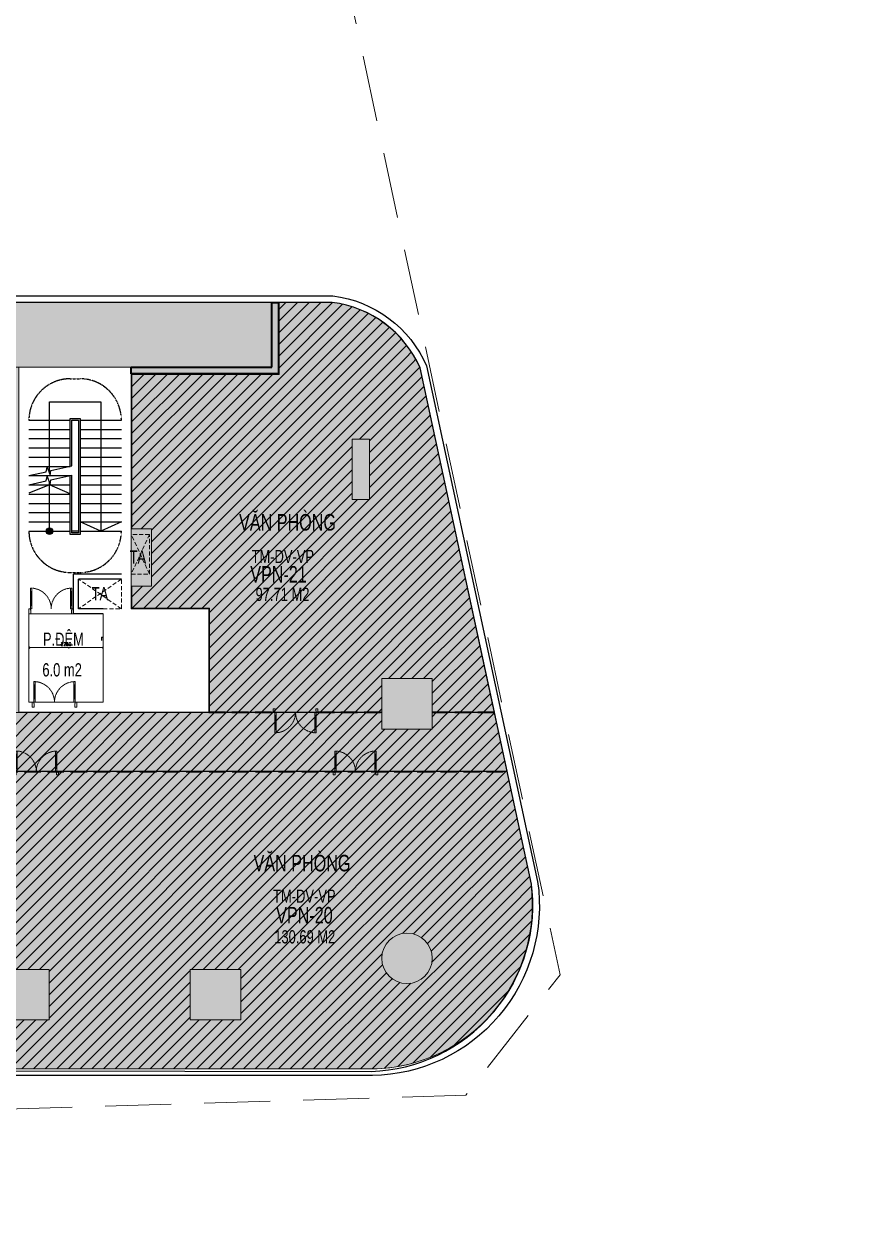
# Model space of a CAD drawing. Header units: millimetres. Extents: x -11451263 to 11578383104, y -507 to 1450429.
# Drawn here: x 12420233 to 12445584, y 1017327 to 1053590 of the extents above; entities that cross this region are included whole.
import ezdxf
from ezdxf.enums import TextEntityAlignment as Align

# ---------------------------------------------------------------- set-up
doc = ezdxf.new("R2010")
doc.units = ezdxf.units.MM
doc.header["$MEASUREMENT"] = 0
for name, pattern in [('DASH', [0.35, 0.25, -0.1]), ('DASH2-1', [3, 2, -1]), ('HIDDEN', [0.375, 0.25, -0.125]), ('Xref_ST_MBDV Cot vach 30.7.2022$0$HIDDEN', [0.375, 0.25, -0.125]), ('Xref_ST_MBDV Cot vach 30.7.2022$0$HIDDEN2', [0.1875, 0.125, -0.0625])]:
    doc.linetypes.add(name, pattern=pattern)
doc.layers.get('0').update_dxf_attribs({"linetype": 'CONTINUOUS', "lineweight": 13})
doc.layers.get('Defpoints').update_dxf_attribs({"color": 5, "linetype": 'CONTINUOUS', "lineweight": 13})
for name, color, linetype in [('A-GLAZ', 135, 'CONTINUOUS'), ('A-WALL-PATT', 251, 'CONTINUOUS'), ('Xref_ST_MBDV Cot vach 30.7.2022$0$A-FLOR-STRS-ARROW', 8, 'CONTINUOUS'), ('Xref_ST_MBDV Cot vach 30.7.2022$0$KT-Net cot vach', 6, 'CONTINUOUS'), ('Xref_ST_MBDV Cot vach 30.7.2022$0$KT-Net manh', 139, 'CONTINUOUS'), ('Xref_ST_MBDV Cot vach 30.7.2022$0$KT-Text', 7, 'CONTINUOUS'), ('Xref_ST_MBDV Cot vach 30.7.2022$0$KT-Thay', 7, 'CONTINUOUS'), ('Xref_ST_MBDV Cot vach 30.7.2022$0$KT-Tuong', 1, 'CONTINUOUS')]:
    doc.layers.add(name, color=color, linetype=linetype)
for name, color, linetype, lineweight in [('CUA', 37, 'CONTINUOUS', 13), ('DO DIEN TICH THONG THUY', 141, 'CONTINUOUS', 13), ('KT-Chu viet', 255, 'CONTINUOUS', 20), ('KT-Chu viet 2', 6, 'CONTINUOUS', 20), ('KT-Kich thuoc', 159, 'CONTINUOUS', 18), ('KT-Net cat', 1, 'CONTINUOUS', 40), ('KT-Net cua', 87, 'CONTINUOUS', 9), ('KT-Net to mau', 159, 'CONTINUOUS', 18), ('SPE-MEP-HVAC', 140, 'CONTINUOUS', 0), ('Xref_ST_MBDV Cot vach 30.7.2022$0$CUA', 37, 'CONTINUOUS', 13)]:
    doc.layers.add(name, color=color, linetype=linetype, lineweight=lineweight)
doc.styles.add('Xref_ST_MBDV Cot vach 30.7.2022$0$Arial', font='arial.ttf', dxfattribs={"width": 0.7})
doc.styles.add('Xref_ST_MBDV Cot vach 30.7.2022$0$xref.N.Cot vach tang N2$0$DIM', font='vnsimli.shx', dxfattribs={"width": 0.7})
doc.dimstyles.new('Xref_ST_MBDV Cot vach 30.7.2022$0$xref.N.Cot vach tang N2$0$CCU 1-100 A1', dxfattribs={"dimscale": 100, "dimtxt": 2.2, "dimasz": 1, "dimexe": 1, "dimexo": 0, "dimgap": 1, "dimtad": 1, "dimdec": 0, "dimdsep": 46, "dimtxsty": 'Xref_ST_MBDV Cot vach 30.7.2022$0$xref.N.Cot vach tang N2$0$DIM', "dimblk1": 'Xref_ST_MBDV Cot vach 30.7.2022$0$xref.N.Cot vach tang N2$0$_ARCHTICK', "dimblk2": 'Xref_ST_MBDV Cot vach 30.7.2022$0$xref.N.Cot vach tang N2$0$_ARCHTICK', "dimsah": 1, "dimcen": 0, "dimdle": 1, "dimclrd": 256, "dimclre": 256, "dimclrt": 31, "dimadec": 0, "dimazin": 0, "dimtfac": 1, "dimtdec": 0, "dimtix": 1, "dimtmove": 2, "dimatfit": 3, "dimldrblk": 'Xref_ST_MBDV Cot vach 30.7.2022$0$xref.N.Cot vach tang N2$0$_ARCHTICK', "dimfxl": 0, "dimtolj": 1, "dimarcsym": 0})

# ---------------------------------------------------------------- blocks, each defined once
blk = doc.blocks.new('*U273')
for p, q in [((-1260, 525), (-1300, 525)), ((-1280, 100), (-1280, 525)), ((-90, 525), (-50, 525)), ((-70, 100), (-70, 525)), ((-1260, 100), (-1300, 100)), ((-90, 100), (-50, 100))]:
    blk.add_line(p, q)
for points in [[(-1300, 0), (-1260, 0), (-1260, 625), (-1300, 625)], [(-50, 0), (-90, 0), (-90, 625), (-50, 625)], [(-1350, -100), (-1290, -100), (-1290, -40), (-1300, -40), (-1300, 0), (-1350, 0)], [(0, -100), (-60, -100), (-60, -40), (-50, -40), (-50, 0), (0, 0)]]:
    blk.add_lwpolyline(points, close=True)
at = {"linetype": 'Xref_ST_MBDV Cot vach 30.7.2022$0$HIDDEN2', "ltscale": 200}
for centre, start, end in [((-1300, 0), 0, 90), ((-50, 0), 90, 180)]:
    blk.add_arc(centre, 625, start, end, dxfattribs=at)
blk = doc.blocks.new('nt3-4-5')
at = {"layer": 'KT-Net cat'}
for p, q in [((853366, 29870), (853566, 29870)), ((853366, 27910), (853366, 29870)), ((853566, 29870), (853566, 27710)), ((849105, 27910), (853366, 27910)), ((849105, 27710), (849105, 27910)), ((853566, 27710), (849105, 27710))]:
    blk.add_line(p, q, dxfattribs=at)
at = {"layer": 'KT-Net cat', "linetype": 'DASH', "ltscale": 2000}
for p, q in [((851455, 17470), (853405, 17470)), ((854755, 17470), (856705, 17470)), ((858205, 17470), (860210, 17470)), ((815766, 15670), (860490, 15670))]:
    blk.add_line(p, q, dxfattribs=at)
at = {"layer": 'Xref_ST_MBDV Cot vach 30.7.2022$0$KT-Net manh'}
blk.add_line((846549, 23009), (846530, 22950), dxfattribs=at)
blk.add_line((846549, 23009), (846530, 22950), dxfattribs=at)
at = {"layer": 'CUA', "rotation": 180}
blk.add_blockref('*U273', (853405, 17470), dxfattribs=at)
at = {"layer": 'CUA'}
blk.add_blockref('*U273', (846905, 15670), dxfattribs=at)
at = {"layer": 'CUA', "xscale": -1}
blk.add_blockref('*U273', (855218, 15670), dxfattribs=at)
blk = doc.blocks.new('*U430')
at = {"linetype": 'HIDDEN', "ltscale": 500}
for p, q in [((427, 1523), (0, 0)), ((-424, 1229), (851, 294))]:
    blk.add_line(p, q, dxfattribs=at)
blk.add_lwpolyline([(-424, 1229), (427, 1523), (851, 294), (0, 0)], close=True, dxfattribs=at)
blk = doc.blocks.new('*U431')
at = {"linetype": 'HIDDEN', "ltscale": 500}
for p, q in [((955, 911), (0, 0)), ((-179, 520), (1134, 392))]:
    blk.add_line(p, q, dxfattribs=at)
blk.add_lwpolyline([(-179, 520), (955, 911), (1134, 392), (0, 0)], close=True, dxfattribs=at)
blk = doc.blocks.new('*U274')
for p, q in [((-1260, 525), (-1300, 525)), ((-1280, 100), (-1280, 525)), ((-90, 525), (-50, 525)), ((-70, 100), (-70, 525)), ((-1260, 100), (-1300, 100)), ((-90, 100), (-50, 100))]:
    blk.add_line(p, q)
for points in [[(-1300, 0), (-1260, 0), (-1260, 625), (-1300, 625)], [(-50, 0), (-90, 0), (-90, 625), (-50, 625)], [(-1350, -150), (-1290, -150), (-1290, -40), (-1300, -40), (-1300, 0), (-1350, 0)], [(0, -150), (-60, -150), (-60, -40), (-50, -40), (-50, 0), (0, 0)]]:
    blk.add_lwpolyline(points, close=True)
at = {"linetype": 'Xref_ST_MBDV Cot vach 30.7.2022$0$HIDDEN2', "ltscale": 200}
for centre, start, end in [((-1300, 0), 0, 90), ((-50, 0), 90, 180)]:
    blk.add_arc(centre, 625, start, end, dxfattribs=at)
blk = doc.blocks.new('Xref_ST_MBDV Cot vach 30.7.2022$0$xref.N.Cot vach tang N2$0$_Open90')
at = {"color": 0, "linetype": 'ByBlock', "lineweight": -2}
for p, q in [((0, 0), (-1, 0)), ((-0.5, 0.5), (0, 0)), ((0, 0), (-0.5, -0.5))]:
    blk.add_line(p, q, dxfattribs=at)
blk = doc.blocks.new('*D375')
at = {"layer": 'Defpoints', "color": 5, "transparency": 16777216}
for p, q in [((433237, -379078), (433237, -379340)), ((435437, -379290), (433287, -379290)), ((435487, -379078), (435487, -379340))]:
    blk.add_line(p, q, dxfattribs=at)
at = {"layer": 'Defpoints', "color": 0, "transparency": 16777216}
for p in [(433237, -379078), (433237, -379290), (435487, -379078)]:
    blk.add_point(p, dxfattribs=at)
at = {"layer": 'Defpoints', "color": 5, "transparency": 16777216, "xscale": 50, "yscale": 50, "zscale": 50, "rotation": 180}
blk.add_blockref('Xref_ST_MBDV Cot vach 30.7.2022$0$xref.N.Cot vach tang N2$0$_Open90', (433237, -379290), dxfattribs=at)
at = {"layer": 'Defpoints', "color": 5, "transparency": 16777216, "xscale": 50, "yscale": 50, "zscale": 50}
blk.add_blockref('Xref_ST_MBDV Cot vach 30.7.2022$0$xref.N.Cot vach tang N2$0$_Open90', (435487, -379290), dxfattribs=at)
at = {"layer": 'Defpoints', "color": 5, "transparency": 16777216, "insert": (434362, -379185), "char_height": 110, "attachment_point": 5, "style": 'Xref_ST_MBDV Cot vach 30.7.2022$0$xref.N.Cot vach tang N2$0$DIM'}
blk.add_mtext('\\A1;2250', dxfattribs=at)
blk = doc.blocks.new('Xref_ST_MBDV Cot vach 30.7.2022$0$xref.N.Cot vach tang N2$0$_ARCHTICK')
at = {"color": 0, "linetype": 'ByBlock', "const_width": 0.15}
blk.add_lwpolyline([(-0.5, -0.5), (0.5, 0.5)], dxfattribs=at)
blk = doc.blocks.new('WWW')
at = {"layer": 'Defpoints', "linetype": 'DASH2-1', "lineweight": 13, "ltscale": 1000, "flags": 128}
blk.add_lwpolyline([(11429817, 1022160), (11450185, 1019986), (11488616, 1021167), (11491469, 1024811), (11462656, 1159054), (11457975, 1176931), (11455626, 1177745), (11446686, 1170981), (11423167, 1153070), (11399484, 1135983, 0.684877), (11429817, 1022160)], format="xyb", dxfattribs=at)
blk = doc.blocks.new('l3 hatch s')
at = {"true_color": 0xf28888}
h = blk.add_hatch(color=11, dxfattribs=at)
h.dxf.hatch_style = 1
edge = h.paths.add_edge_path()
edge.add_line((12427744, 1045159), (12427744, 1043199))
edge.add_line((12427744, 1043199), (12423483, 1043199))
edge.add_line((12423483, 1043199), (12423483, 1035889))
edge.add_line((12423483, 1035889), (12425833, 1035889))
edge.add_line((12425833, 1035889), (12425833, 1032759))
edge.add_line((12425833, 1032759), (12420083, 1032759))
edge.add_line((12420083, 1032759), (12420083, 1043199))
edge.add_line((12420083, 1043199), (12411783, 1043199))
edge.add_line((12411783, 1043199), (12402983, 1043199))
edge.add_line((12402983, 1043199), (12402983, 1032759))
edge.add_line((12402983, 1032759), (12391427, 1032759))
edge.add_line((12391427, 1032759), (12387312, 1044677))
edge.add_line((12387312, 1044677), (12396016, 1047682))
edge.add_line((12396016, 1047682), (12395888, 1047958))
edge.add_line((12395888, 1047958), (12394156, 1052964))
edge.add_line((12394156, 1052964), (12390416, 1063777))
edge.add_arc((12386995, 1062582), 3623, 19.2448, 77.74)
edge.add_line((12387765, 1066123), (12372717, 1070471))
edge.add_arc((12370014, 1044358), 26252, 84.0917, 110.079)
edge.add_line((12361002, 1069015), (12346965, 1064164))
edge.add_line((12346965, 1064164), (12331570, 1058865))
edge.add_arc((12332695, 1055598), 3455, 108.9927, 207.6902)
edge.add_line((12329635, 1053992), (12337592, 1040614))
edge.add_arc((12340282, 1042214), 3130, 210.7403, 249.8653)
edge.add_line((12339204, 1039275), (12340372, 1038821))
edge.add_arc((12341928, 1043760), 5178, 252.5195, 282.649)
edge.add_line((12343062, 1038707), (12357371, 1043644))
edge.add_line((12357371, 1043644), (12357075, 1044499))
edge.add_line((12357075, 1044499), (12354442, 1043590))
edge.add_line((12354442, 1043590), (12351309, 1052665))
edge.add_line((12351309, 1052665), (12358021, 1054982))
edge.add_line((12358021, 1054982), (12362490, 1056517))
edge.add_line((12362490, 1056517), (12364554, 1050535))
edge.add_line((12364554, 1050535), (12367392, 1051515))
edge.add_line((12367392, 1051515), (12365328, 1057488))
edge.add_line((12365328, 1057488), (12379313, 1062330))
edge.add_line((12379313, 1062330), (12382231, 1053880))
edge.add_line((12382231, 1053880), (12376933, 1052051))
edge.add_line((12376933, 1052051), (12376663, 1052830))
edge.add_line((12376663, 1052830), (12370424, 1050695))
edge.add_line((12370424, 1050695), (12365816, 1049104))
edge.add_line((12365816, 1049104), (12365240, 1050772))
edge.add_line((12365240, 1050772), (12364554, 1050535))
edge.add_line((12364554, 1050535), (12362490, 1056517))
edge.add_line((12362490, 1056517), (12358021, 1054982))
edge.add_line((12358021, 1054982), (12359065, 1051957))
edge.add_line((12359065, 1051957), (12358025, 1051598))
edge.add_line((12358025, 1051598), (12360302, 1045615))
edge.add_line((12360302, 1045615), (12360114, 1045549))
edge.add_line((12360114, 1045549), (12360409, 1044692))
edge.add_line((12360409, 1044692), (12360714, 1044797))
edge.add_arc((12364266, 1030916), 14329, 63.1588, 104.3508, ccw=False)
edge.add_arc((12364266, 1030916), 14329, 31.6526, 63.1588, ccw=False)
edge.add_line((12376463, 1038435), (12379305, 1030222))
edge.add_line((12379305, 1030222), (12382458, 1031311))
edge.add_line((12382458, 1031311), (12381969, 1032729))
edge.add_line((12381969, 1032729), (12386412, 1034263))
edge.add_line((12386412, 1034263), (12387358, 1031522))
edge.add_line((12387358, 1031522), (12382915, 1029988))
edge.add_line((12382915, 1029988), (12382458, 1031311))
edge.add_line((12382458, 1031311), (12379305, 1030222))
edge.add_line((12379305, 1030222), (12380977, 1025391))
edge.add_arc((12385658, 1026868), 4909, 197.5129, 269.9282)
edge.add_line((12385652, 1021959), (12430433, 1021959))
edge.add_line((12430433, 1021959), (12430932, 1021964))
edge.add_arc((12430700, 1026901), 4942, 272.6913, 368.0842)
edge.add_line((12435593, 1027596), (12432234, 1043175))
edge.add_arc((12429149, 1041814), 3373, 23.8149, 82.759)
edge.add_line((12429574, 1045159), (12428473, 1045159))
edge.add_line((12428473, 1045159), (12427744, 1045159))
at = {"true_color": 0x6e6e6e}
h = blk.add_hatch(color=8, dxfattribs=at)
h.dxf.hatch_style = 1
edge = h.paths.add_edge_path()
edge.add_line((12396833, 1032759), (12396833, 1043459))
edge.add_line((12396833, 1043459), (12396302, 1043459))
edge.add_line((12396302, 1043459), (12394969, 1047320))
edge.add_line((12394969, 1047320), (12396016, 1047682))
edge.add_arc((12400109, 1049735), 4579, 206.6421, 267.8344)
edge.add_line((12399936, 1045159), (12427744, 1045159))
edge.add_line((12427744, 1045159), (12427744, 1043199))
edge.add_line((12427744, 1043199), (12402983, 1043199))
edge.add_line((12402983, 1043199), (12402983, 1043459))
edge.add_line((12402983, 1043459), (12399833, 1043459))
edge.add_line((12399833, 1043459), (12399833, 1032759))
edge.add_line((12399833, 1032759), (12396833, 1032759))
at = {"layer": 'A-WALL-PATT'}
h = blk.add_hatch(color=256, dxfattribs=at)
h.dxf.hatch_style = 1
edge = h.paths.add_edge_path()
edge.add_line((12396833, 1032759), (12396833, 1043459))
edge.add_line((12396833, 1043459), (12396302, 1043459))
edge.add_line((12396302, 1043459), (12394969, 1047320))
edge.add_line((12394969, 1047320), (12396016, 1047682))
edge.add_arc((12400109, 1049735), 4579, 206.6421, 267.8344)
edge.add_line((12399936, 1045159), (12427744, 1045159))
edge.add_line((12427744, 1045159), (12427744, 1043199))
edge.add_line((12427744, 1043199), (12402983, 1043430))
edge.add_line((12402983, 1043430), (12399833, 1043459))
edge.add_line((12399833, 1043459), (12399833, 1032759))
edge.add_line((12399833, 1032759), (12396833, 1032759))
h = blk.add_hatch(color=256, dxfattribs=at)
h.dxf.hatch_style = 1
edge = h.paths.add_edge_path()
edge.add_line((12396833, 1032759), (12396833, 1043459))
edge.add_line((12396833, 1043459), (12396302, 1043459))
edge.add_line((12396302, 1043459), (12394969, 1047320))
edge.add_line((12394969, 1047320), (12396016, 1047682))
edge.add_arc((12400109, 1049735), 4579, 206.6421, 267.8344)
edge.add_line((12399936, 1045159), (12427744, 1045159))
edge.add_line((12427744, 1045159), (12427744, 1043199))
edge.add_line((12427744, 1043199), (12402983, 1043430))
edge.add_line((12402983, 1043430), (12399833, 1043459))
edge.add_line((12399833, 1043459), (12399833, 1032759))
edge.add_line((12399833, 1032759), (12396833, 1032759))
at = {"elevation": 0}
blk.add_lwpolyline([(12385652, 1021959), (12430433, 1021959), (12430932, 1021964, 0.442058), (12435593, 1027596), (12432234, 1043175, 0.263018), (12429574, 1045159), (12428473, 1045159), (12427744, 1045159), (12427744, 1045159), (12427744, 1043199), (12423483, 1043199), (12423483, 1035889), (12425833, 1035889), (12425833, 1032759), (12420083, 1032759), (12420083, 1043199), (12411783, 1043199), (12402983, 1043199), (12402983, 1032759), (12391427, 1032759)], format="xyb", dxfattribs=at)
blk.add_lwpolyline([(12396833, 1032759), (12396833, 1043459), (12396302, 1043459), (12394969, 1047320), (12396016, 1047682, 0.273533), (12399936, 1045159), (12427744, 1045159), (12427744, 1043199), (12402983, 1043199), (12402983, 1043459), (12399833, 1043459), (12399833, 1032759)], format="xyb", close=True, dxfattribs=at)
blk = doc.blocks.new('thangkn')
at = {"layer": 'Xref_ST_MBDV Cot vach 30.7.2022$0$KT-Net manh'}
h = blk.add_hatch(color=256, dxfattribs=at)
edge = h.paths.add_edge_path(flags=0)
edge.add_arc((433862.1, -375763.1), 100, 360, 720)
h = blk.add_hatch(color=256, dxfattribs=at)
edge = h.paths.add_edge_path(flags=0)
edge.add_arc((433862.1, -375763.1), 100, 360, 720)
blk.add_hatch(color=256, dxfattribs=at).paths.add_polyline_path([(433831.2, -375858.2), (433893, -375858.2), (433943, -375821.9), (433962.1, -375763.1), (433943, -375704.4), (433893, -375668), (433831.2, -375668), (433781.2, -375704.4), (433762.1, -375763.1), (433781.2, -375821.9)], flags=0)
blk.add_hatch(color=256, dxfattribs=at).paths.add_polyline_path([(433831.2, -375858.2), (433893, -375858.2), (433943, -375821.9), (433962.1, -375763.1), (433943, -375704.4), (433893, -375668), (433831.2, -375668), (433781.2, -375704.4), (433762.1, -375763.1), (433781.2, -375821.9)], flags=0)
at = {"layer": 'Defpoints'}
blk.add_lwpolyline([(435487.1, -378263.1), (433237.1, -378263.1), (433237.1, -380943.1), (435487.1, -380943.1)], close=True, dxfattribs=at)
at = {"layer": 'Xref_ST_MBDV Cot vach 30.7.2022$0$A-FLOR-STRS-ARROW'}
for points in [[(433237.1, -374082.2), (433763.6, -373964.3), (433785.4, -373830.4), (433886, -374069), (433904.5, -373932.7), (434537.1, -373791)], [(433237.1, -374363.1), (433763.6, -374245.2), (433785.4, -374111.4), (433886, -374349.9), (433904.5, -374213.6), (434537.1, -374071.9)]]:
    blk.add_lwpolyline(points, dxfattribs=at)
at = {"layer": 'Xref_ST_MBDV Cot vach 30.7.2022$0$KT-Net manh'}
for p, q in [((433781.2, -375704.4), (433762.1, -375763.1)), ((433781.2, -375704.4), (433762.1, -375763.1)), ((435437.1, -378971.1), (435437.1, -379070.9))]:
    blk.add_line(p, q, dxfattribs=at)
at = {"layer": 'Xref_ST_MBDV Cot vach 30.7.2022$0$KT-Net manh', "linetype": 'Xref_ST_MBDV Cot vach 30.7.2022$0$HIDDEN'}
for points in [[(433237.1, -372403.1, -0.4141313), (434486.8, -371153.1), (434787.4, -371153.1, -0.4141313), (436037.1, -372403.1, -1.0000292)], [(433237.1, -375763.1, 0.4141313), (434486.8, -377013.1), (434787.4, -377013.1, 0.4141313), (436037.1, -375763.1, 1.0000292)]]:
    blk.add_lwpolyline(points, format="xyb", dxfattribs=at)
at = {"layer": 'Xref_ST_MBDV Cot vach 30.7.2022$0$KT-Net manh'}
for points in [[(433862.1, -374012.2), (433862.1, -373363.1), (433862.1, -373263.1), (433862.1, -371848.2), (435412.1, -371848.2), (435412.1, -375763.1)], [(434487.1, -374634), (433862.1, -374363.1), (433237.1, -374613.1)], [(433862.1, -375763.1), (433862.1, -374293.1)], [(436037.1, -375483.1), (435412.1, -375763.1), (434787.1, -375483.1)], [(435437.1, -378971.1), (435487.1, -378971.1)], [(435442.1, -379067), (435442.1, -378976.1), (435487.1, -378976.1)]]:
    blk.add_lwpolyline(points, dxfattribs=at)
blk.add_circle((433862.1, -375763.1), 100, dxfattribs=at)
blk.add_circle((433862.1, -375763.1), 100, dxfattribs=at)
at = {"layer": 'Xref_ST_MBDV Cot vach 30.7.2022$0$KT-Thay', "extrusion": (1.28361e-08, 3.72499e-11, 1)}
for p, q in [((433237.1, -372403.1), (434487.1, -372403.1)), ((434787.1, -372403.1), (436037.1, -372403.1)), ((433237.1, -372683.1), (434487.1, -372683.1)), ((434787.1, -372683.1), (436037.1, -372683.1)), ((433237.1, -372963.1), (434487.1, -372963.1)), ((434787.1, -372963.1), (436037.1, -372963.1)), ((433237.1, -373243.1), (434487.1, -373243.1)), ((434787.1, -373243.1), (436037.1, -373243.1)), ((433237.1, -373523.1), (434487.1, -373523.1)), ((433237.1, -373803.1), (434487.1, -373803.1)), ((434787.1, -373523.1), (436037.1, -373523.1)), ((434787.1, -373803.1), (436037.1, -373803.1)), ((433237.1, -374083.1), (434487.1, -374083.1)), ((434787.1, -374083.1), (436037.1, -374083.1)), ((433237.1, -374363.1), (434487.1, -374363.1)), ((434787.1, -374363.1), (436037.1, -374363.1)), ((433237.1, -374643.1), (434487.1, -374643.1)), ((433237.1, -374923.1), (434487.1, -374923.1)), ((434787.1, -374643.1), (436037.1, -374643.1)), ((434787.1, -374923.1), (436037.1, -374923.1)), ((433237.1, -375203.1), (434487.1, -375203.1)), ((434787.1, -375203.1), (436037.1, -375203.1)), ((433237.1, -375483.1), (434487.1, -375483.1)), ((434787.1, -375483.1), (436037.1, -375483.1)), ((433237.1, -375763.1), (434487.1, -375763.1)), ((434787.1, -375763.1), (436037.1, -375763.1))]:
    blk.add_line(p, q, dxfattribs=at)
at = {"layer": 'Xref_ST_MBDV Cot vach 30.7.2022$0$KT-Thay'}
blk.add_line((434737.1, -375763.1), (434537.1, -375763.1), dxfattribs=at)
for points in [[(434487.1, -373802.2), (434487.1, -372353.1), (434787.1, -372353.1), (434787.1, -375863.1), (434487.1, -375863.1), (434487.1, -374083.1)], [(434537.1, -373791), (434537.1, -372403.1), (434737.1, -372403.1), (434737.1, -375813.1), (434537.1, -375813.1), (434537.1, -374071.9)]]:
    blk.add_lwpolyline(points, dxfattribs=at)
at = {"layer": 'Xref_ST_MBDV Cot vach 30.7.2022$0$KT-Tuong'}
for p, q in [((436037.1, -377063.1), (434587.1, -377063.1)), ((434587.1, -378263.1), (434587.1, -377063.1)), ((436037.1, -377213.1), (434737.1, -377213.1)), ((434737.1, -378113.1), (434737.1, -377213.1)), ((435487.1, -378113.1), (434737.1, -378113.1)), ((435487.1, -378263.1), (434587.1, -378263.1))]:
    blk.add_line(p, q, dxfattribs=at)
at = {"layer": 'Xref_ST_MBDV Cot vach 30.7.2022$0$CUA', "xscale": -1}
for p in [(433237.1, -378113.1), (433337.1, -380943.1)]:
    blk.add_blockref('*U274', p, dxfattribs=at)
at = {"layer": 'Xref_ST_MBDV Cot vach 30.7.2022$0$KT-Text', "style": 'Xref_ST_MBDV Cot vach 30.7.2022$0$Arial', "width": 0.7}
for s, p in [('TA', (436538.8, -376748.4)), ('TA', (435388.7, -377856.4)), ('P.ĐỆM', (434281, -379235.1))]:
    blk.add_text(s, height=400, rotation=360, dxfattribs=at).set_placement(p, align=Align.CENTER)
at = {"layer": 'Xref_ST_MBDV Cot vach 30.7.2022$0$KT-Text', "color": 1, "style": 'Xref_ST_MBDV Cot vach 30.7.2022$0$Arial', "width": 0.7}
blk.add_text('6.0 m2', height=400, rotation=360, dxfattribs=at).set_placement((434243.2, -380161.6), align=Align.CENTER)
at = {"layer": 'Defpoints', "color": 5}
dim = blk.add_linear_dim(base=(433237.1, -379289.9), p1=(435487.1, -379078.1), p2=(433237.1, -379078.1), angle=360, dimstyle='Xref_ST_MBDV Cot vach 30.7.2022$0$xref.N.Cot vach tang N2$0$CCU 1-100 A1', override={"dimscale": 50, "dimblk1": 'Xref_ST_MBDV Cot vach 30.7.2022$0$xref.N.Cot vach tang N2$0$_Open90', "dimblk2": 'Xref_ST_MBDV Cot vach 30.7.2022$0$xref.N.Cot vach tang N2$0$_Open90', "dimclrd": 5, "dimclre": 5, "dimclrt": 5, "dimlwd": 65535, "dimlwe": 65535}, dxfattribs=at)
dim.commit()
dim.dimension.update_dxf_attribs({"geometry": '*D375', "text_midpoint": (434362.1, -379184.9)})

msp = doc.modelspace()

# ---------------------------------------------------------------- hatches: boundary and pattern name
at = {"layer": 'DO DIEN TICH THONG THUY'}
h = msp.add_hatch(dxfattribs=at)
h.set_pattern_fill('ANSI31', color=256, scale=2000)
edge = h.paths.add_edge_path()
edge.add_line((12333986.5, 1046700.1), (12379321.6, 1062351.9))
edge.add_line((12379321.6, 1062351.9), (12387832.7, 1037699.8))
edge.add_line((12387832.7, 1037699.8), (12386603.9, 1037275.6))
edge.add_line((12386603.9, 1037275.6), (12387507.8, 1034657.2))
edge.add_line((12387507.8, 1034657.2), (12388736.7, 1035081.5))
edge.add_line((12388736.7, 1035081.5), (12390154.6, 1030974.3))
edge.add_line((12390154.6, 1030974.3), (12434864, 1030977.5))
edge.add_line((12434864, 1030977.5), (12434482.4, 1032747.5))
edge.add_line((12434482.4, 1032747.5), (12432598.1, 1032744.3))
edge.add_line((12432598.1, 1032744.3), (12432598.1, 1032244.3))
edge.add_line((12432598.1, 1032244.3), (12431068.1, 1032244.3))
edge.add_line((12431068.1, 1032244.3), (12431068.1, 1032744.3))
edge.add_line((12431068.1, 1032744.3), (12391416.1, 1032744.3))
edge.add_line((12391416.1, 1032744.3), (12380417, 1064602.7))
edge.add_line((12380417, 1064602.7), (12335051, 1048940.1))
edge.add_arc((12334298.5, 1048802), 765, -152.28484, 10.40127, ccw=False)
edge.add_line((12333621.3, 1048446.2), (12333055.3, 1048233.7))
edge.add_line((12333055.3, 1048233.7), (12333973.7, 1046692.4))
edge.add_line((12333973.7, 1046692.4), (12333986.5, 1046700.1))
h = msp.add_hatch(dxfattribs=at)
h.set_pattern_fill('ANSI31', color=256, scale=2000)
edge = h.paths.add_edge_path()
edge.add_line((12434479.8, 1032759.3), (12432598.1, 1032759.3))
edge.add_line((12432598.1, 1032759.3), (12432598.1, 1033774.3))
edge.add_line((12432598.1, 1033774.3), (12431068.1, 1033774.3))
edge.add_line((12431068.1, 1033774.3), (12431068.1, 1032759.3))
edge.add_line((12431068.1, 1032759.3), (12425848.1, 1032759.3))
edge.add_line((12425848.1, 1032759.3), (12425848.1, 1035904.3))
edge.add_line((12425848.1, 1035904.3), (12423498.1, 1035904.3))
edge.add_line((12423498.1, 1035904.3), (12423498.1, 1036575.6))
edge.add_line((12423498.1, 1036575.6), (12424099.6, 1036575.6))
edge.add_line((12424099.6, 1036575.6), (12424099.6, 1038304.3))
edge.add_line((12424099.6, 1038304.3), (12423498.1, 1038304.3))
edge.add_line((12423498.1, 1038304.3), (12423498.1, 1042984.3))
edge.add_line((12423498.1, 1042984.3), (12427958.9, 1042984.3))
edge.add_line((12427958.9, 1042984.3), (12427958.9, 1045159.3))
edge.add_line((12427958.9, 1045159.3), (12429573.9, 1045159.3))
edge.add_arc((12429148.8, 1041813.6), 3372.6, 23.81485, 82.75901, ccw=False)
edge.add_line((12432234.3, 1043175.4), (12434479.8, 1032759.3))
h.paths.add_polyline_path([(12430168.1, 1041024.3), (12430698.1, 1041024.3), (12430698.1, 1039194.3), (12430168.1, 1039194.3)], flags=16)
h = msp.add_hatch(dxfattribs=at)
h.set_pattern_fill('ANSI31', color=256, scale=2000)
edge = h.paths.add_edge_path()
edge.add_line((12419698.1, 1030959.3), (12434867.9, 1030959.3))
edge.add_line((12434867.9, 1030959.3), (12435593, 1027595.7))
edge.add_arc((12430700, 1026900.7), 4942.1, -88.98796, 8.0842, ccw=False)
edge.add_line((12430787.3, 1021959.3), (12419698.1, 1021959.3))
edge.add_line((12419698.1, 1021959.3), (12419698.1, 1023444.3))
edge.add_line((12419698.1, 1023444.3), (12420998.1, 1023444.3))
edge.add_line((12420998.1, 1023444.3), (12420998.1, 1024974.3))
edge.add_line((12420998.1, 1024974.3), (12419698.1, 1024974.3))
edge.add_line((12419698.1, 1024974.3), (12419698.1, 1030959.3))
h.paths.add_polyline_path([(12425268.1, 1024974.3), (12426798.1, 1024974.3), (12426798.1, 1023444.3), (12425268.1, 1023444.3)], flags=16)
edge = h.paths.add_edge_path(flags=16)
edge.add_arc((12431833.1, 1025309.3), 765, 0, 360)

# ---------------------------------------------------------------- linework, layer by layer
at = {"layer": 'A-GLAZ', "flags": 128}
for points in [[(12360934.6, 1069203.3, -0.1140331), (12372754.9, 1070668), (12387813.7, 1066316.9, -0.2604673), (12390604.7, 1063842.3), (12396075.1, 1048030.1, 0.2908633), (12399939.4, 1045359.3), (12429586.4, 1045359.3, -0.2655276), (12432425.5, 1043237.2), (12435790, 1027630.9, -0.4513715), (12430789.1, 1021759.3), (12385651.7, 1021759.3, -0.326781), (12380786.9, 1025328.1), (12376281.1, 1038348.6, 0.3277018), (12360771.6, 1044605.5), (12343116.5, 1038514.4, -0.1330764), (12340305.8, 1038631.8), (12339133.6, 1039088.2, -0.183721), (12337346.9, 1040640.8), (12332876.4, 1048143.1, -0.022157), (12329458.7, 1053898.7, -0.4620919), (12331535.2, 1059064.4), (12360934.6, 1069203.3)], [(12430743.3, 1021885.1, 0.4407558), (12435601.1, 1027551.8), (12432233.1, 1043177.2, 0.2631245), (12429571.9, 1045159.8), (12399925.9, 1045156.9, -0.2901714), (12395888, 1047957.5), (12390428.8, 1063726.5, 0.2671936), (12387757.4, 1066124.4), (12372716.6, 1070470.8, 0.1151018), (12360883.7, 1068971.4), (12331535.5, 1058852.9, 0.4432386), (12329569.2, 1054125.4, 0.0232555), (12333035.5, 1048265.6), (12337498.1, 1040783, 0.1849113), (12339165.5, 1039289.8), (12340371, 1038820.3, 0.1319567), (12343062.2, 1038707), (12360714.1, 1044797.3, -0.328326), (12376463, 1038434), (12381007.2, 1025283.8, 0.3178043), (12385613.8, 1021959.6), (12430743.9, 1021885.1)]]:
    msp.add_lwpolyline(points, format="xyb", dxfattribs=at)
at = {"layer": 'DO DIEN TICH THONG THUY'}
for points in [[(12333986.5, 1046700.1), (12379321.6, 1062351.9), (12387832.7, 1037699.8), (12386603.9, 1037275.6), (12387507.8, 1034657.2), (12388736.7, 1035081.5), (12390154.6, 1030974.3), (12434864, 1030977.5), (12434482.4, 1032747.5), (12432598.1, 1032744.3), (12432598.1, 1032244.3), (12431068.1, 1032244.3), (12431068.1, 1032744.3), (12391416.1, 1032744.3), (12380417, 1064602.7), (12335051, 1048940.1, -0.8592715), (12333621.3, 1048446.2), (12333055.3, 1048233.7), (12333973.7, 1046692.4)], [(12419698.1, 1030959.3), (12434867.9, 1030959.3), (12435593, 1027595.7, -0.450846), (12430787.3, 1021959.3), (12419698.1, 1021959.3), (12419698.1, 1023444.3), (12420998.1, 1023444.3), (12420998.1, 1024974.3), (12419698.1, 1024974.3)]]:
    msp.add_lwpolyline(points, format="xyb", close=True, dxfattribs=at)
msp.add_lwpolyline([(12434479.8, 1032759.3), (12432598.1, 1032759.3), (12432598.1, 1033774.3), (12431068.1, 1033774.3), (12431068.1, 1032759.3), (12425848.1, 1032759.3), (12425848.1, 1035904.3), (12423498.1, 1035904.3), (12423498.1, 1036575.6), (12424099.6, 1036575.6), (12424099.6, 1038304.3), (12423498.1, 1038304.3), (12423498.1, 1042984.3), (12427958.9, 1042984.3), (12427958.9, 1045159.3), (12429573.9, 1045159.3, -0.2630175), (12432234.3, 1043175.4), (12434479.8, 1032759.3)], format="xyb", dxfattribs=at)
for points in [[(12430168.1, 1041024.3), (12430698.1, 1041024.3), (12430698.1, 1039194.3), (12430168.1, 1039194.3)], [(12425268.1, 1024974.3), (12426798.1, 1024974.3), (12426798.1, 1023444.3), (12425268.1, 1023444.3)]]:
    msp.add_lwpolyline(points, close=True, dxfattribs=at)
msp.add_circle((12431833.1, 1025309.3), 765, dxfattribs=at)
at = {"layer": 'KT-Net cua', "elevation": 0}
msp.add_lwpolyline([(12360934.6, 1069203.3, -0.1140331), (12372754.9, 1070668), (12387813.7, 1066316.9, -0.2604673), (12390604.7, 1063842.3), (12396075.1, 1048030.1, 0.2908633), (12399939.4, 1045359.3), (12429586.4, 1045359.3, -0.2655276), (12432425.5, 1043237.2), (12435790, 1027630.9, -0.4513715), (12430789.1, 1021759.3), (12385651.7, 1021759.3, -0.326781), (12380786.9, 1025328.1), (12376281.1, 1038348.6, 0.3277018), (12360771.6, 1044605.5), (12343116.5, 1038514.4, -0.1330764), (12340305.8, 1038631.8), (12339133.6, 1039088.2, -0.183721), (12337346.9, 1040640.8), (12332876.4, 1048143.1, -0.022157), (12329458.7, 1053898.7, -0.4620919), (12331535.2, 1059064.4), (12360934.6, 1069203.3)], format="xyb", dxfattribs=at)

# ---------------------------------------------------------------- block references
at = {"layer": 'KT-Kich thuoc'}
msp.add_blockref('WWW', (945000, 0, 0), dxfattribs=at)
at = {"layer": 'KT-Net cat'}
msp.add_blockref('nt3-4-5', (11574377.7, 1015288.9), dxfattribs=at)
at = {"layer": 'KT-Net to mau'}
msp.add_blockref('l3 hatch s', (0, 0, 0), dxfattribs=at)
at = {"layer": 'SPE-MEP-HVAC', "linetype": 'HIDDEN', "ltscale": 1000, "xscale": -1, "rotation": 289.0471379598082}
for name, p in [('*U431', (12423483.1, 1036939.3, 0)), ('*U430', (12421883.1, 1035889.3, 0))]:
    msp.add_blockref(name, p, dxfattribs=at)
at = {"layer": 'Xref_ST_MBDV Cot vach 30.7.2022$0$KT-Net cot vach'}
msp.add_blockref('thangkn', (11987146, 1414002.5), dxfattribs=at)

# ---------------------------------------------------------------- texts
at = {"layer": 'KT-Chu viet', "char_height": 400, "width": 5339.453, "attachment_point": 2, "style": 'Xref_ST_MBDV Cot vach 30.7.2022$0$Arial'}
for s, insert in [('TM-DV-VP', (12428072.5, 1037671)), ('97.71 M2', (12428063.9, 1036525.2)), ('TM-DV-VP', (12428724, 1027391.5)), ('130.69 M2', (12428737.5, 1026159.4))]:
    msp.add_mtext(s, dxfattribs=dict(at, insert=insert))
at = {"layer": 'KT-Chu viet', "color": 124, "char_height": 500, "width": 5339.453, "attachment_point": 2, "style": 'Xref_ST_MBDV Cot vach 30.7.2022$0$Arial'}
for s, insert in [('{\\fArial|b0|i0|c163|p34;VPN}-{\\fArial|b0|i0|c163|p34;21}', (12427942.6, 1037181)), ('{\\fArial|b0|i0|c163|p34;VPN}-{\\fArial|b0|i0|c163|p34;20}', (12428726.7, 1026863.7))]:
    msp.add_mtext(s, dxfattribs=dict(at, insert=insert))
at = {"layer": 'KT-Chu viet 2', "char_height": 500, "width": 7063.033, "attachment_point": 2, "style": 'Xref_ST_MBDV Cot vach 30.7.2022$0$Arial'}
for insert in [(12428214.7, 1038756), (12428654.3, 1028440.6)]:
    msp.add_mtext('{\\fArial|b0|i0|c163|p34;VĂN PHÒNG}', dxfattribs=dict(at, insert=insert))

doc.saveas('drawing.dxf')
